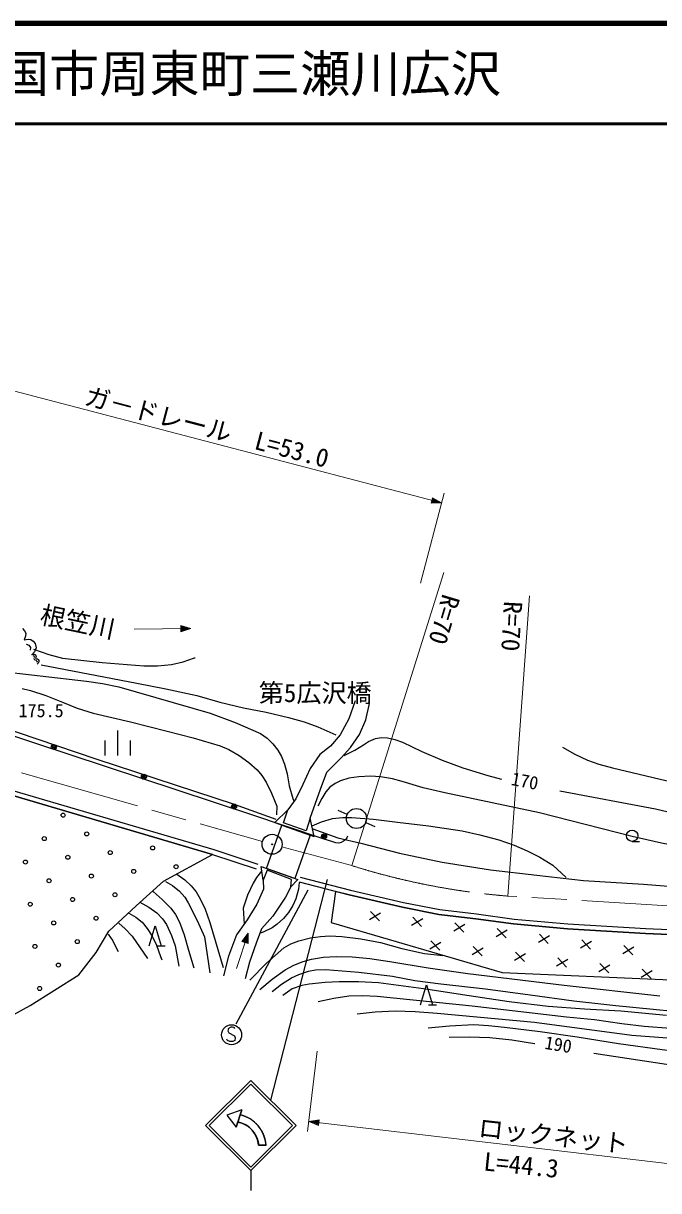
# Model space of a CAD drawing. Units: millimetres, scale not verified. Extents: x 40000 to 680000, y 20000 to 380000.
# Drawn here: x 412471 to 475717, y 263701 to 380000 of the extents above; entities that cross this region are included whole.
import ezdxf
from ezdxf.enums import TextEntityAlignment as Align

# ---------------------------------------------------------------- set-up
doc = ezdxf.new("R2010")
doc.units = ezdxf.units.MM
doc.header["$LTSCALE"] = 1000
doc.linetypes.add('CHAIN', pattern=[18.5, 12, -1.5, 3.5, -1.5])
for name, color, linetype, lineweight in [('S-BGD', 7, 'Continuous', 25), ('S-BGD-EXST', 7, 'Continuous', 25), ('S-BMK', 2, 'CHAIN', 13), ('S-BMK-SRVR', 3, 'Continuous', 25), ('S-STR-HTXT', 7, 'Continuous', 13), ('S-STR-STR1', 1, 'Continuous', 25), ('S-STR-STRC', 7, 'Continuous', 25), ('S-TTL', 2, 'Continuous', 140), ('S-TTL-LINE', 7, 'Continuous', 50)]:
    doc.layers.add(name, color=color, linetype=linetype, lineweight=lineweight)
doc.layers.add('S-TTL-TXT', color=7, linetype='Continuous')
doc.styles.add('ＭＳ ゴシック', font='')
doc.styles.get('ＭＳ ゴシック').set_extended_font_data('MS Gothic')

msp = doc.modelspace()

# ---------------------------------------------------------------- linework, layer by layer
at = {"layer": 'S-BGD'}
for p, q in [((412380, 319725), (412591, 319472)), ((412682, 318950), (412555, 318588)), ((412591, 319472), (412708, 319228)), ((412708, 319228), (412682, 318950)), ((412555, 318588), (412935, 318646)), ((412748, 318150), (413019, 318032)), ((412935, 318646), (413214, 318620)), ((413019, 318032), (413187, 317829)), ((413187, 317829), (413161, 317551)), ((413214, 318620), (413434, 318460)), ((413434, 318460), (413644, 318207)), ((413745, 317777), (413567, 317374)), ((413644, 318207), (413745, 317777)), ((413273, 317108), (413398, 317156)), ((413567, 317374), (413304, 317071)), ((413398, 317156), (413545, 317166)), ((413408, 317009), (413499, 316986)), ((413496, 316730), (413549, 316685)), ((413499, 316986), (413543, 316910)), ((413543, 316910), (413550, 316813)), ((413545, 317166), (413669, 317086)), ((413549, 316685), (413582, 316628)), ((413582, 316628), (413608, 316541)), ((413727, 316815), (413666, 316703)), ((413666, 316703), (413794, 316701)), ((413669, 317086), (413725, 316991)), ((413706, 316548), (413789, 316495)), ((413725, 316991), (413751, 316905)), ((413751, 316905), (413727, 316815)), ((413789, 316495), (413833, 316419)), ((413794, 316701), (413885, 316678)), ((413833, 316419), (413810, 316329)), ((413885, 316678), (413948, 316614)), ((414014, 316373), (413934, 316249)), ((413948, 316614), (414004, 316519)), ((414004, 316519), (414014, 316373)), ((413934, 316249), (413831, 316164)), ((445504, 312503), (444865, 310700)), ((446569, 310594), (446942, 312238)), ((444865, 310700), (444013, 309109)), ((445930, 309162), (446569, 310594)), ((435009, 301195), (408590, 309924)), ((408910, 310365), (419775, 306705)), ((421848, 309548), (421848, 307058)), ((420597, 308552), (420597, 307058)), ((423098, 308552), (423098, 307058)), ((444013, 309109), (443054, 307995)), ((445025, 307836), (445930, 309162)), ((441989, 307146), (441030, 305767)), ((443054, 307995), (441989, 307146)), ((444119, 306828), (445025, 307836)), ((419775, 306705), (433454, 302196)), ((442681, 305396), (444119, 306828)), ((441030, 305767), (440285, 304176)), ((442042, 303698), (442681, 305396)), ((411516, 303548), (431437, 297678)), ((440285, 304176), (439592, 302744)), ((441028, 300819), (442042, 303698)), ((411407, 303061), (431287, 297203)), ((431287, 297203), (411407, 303061)), ((439592, 302744), (438810, 301649)), ((433454, 302196), (437608, 300711)), ((438810, 301649), (437492, 300366)), ((438378, 300337), (438810, 301649)), ((444722, 301186), (443808, 301590)), ((442333, 298763), (435009, 301195)), ((437492, 300366), (441430, 298987)), ((438209, 300111), (441040, 299120)), ((440611, 299558), (438378, 300337)), ((441028, 300819), (440611, 299558)), ((441430, 298987), (441028, 300819)), ((446553, 300384), (447470, 299986)), ((441283, 299756), (443786, 298854)), ((444737, 299015), (444687, 298864)), ((443282, 298448), (442333, 298763)), ((443586, 298347), (443282, 298448)), ((443877, 298334), (443586, 298347)), ((443786, 298854), (446076, 298324)), ((444105, 298385), (443877, 298334)), ((444358, 298511), (444105, 298385)), ((444535, 298662), (444358, 298511)), ((444687, 298864), (444535, 298662)), ((446076, 298324), (449911, 297316)), ((473074, 298495), (473825, 298495)), ((426411, 294520), (431287, 297203)), ((431287, 297203), (435654, 295765)), ((431437, 297678), (435811, 296238)), ((449911, 297316), (454171, 296415)), ((436358, 294630), (436152, 295992)), ((436152, 295992), (439812, 294689)), ((436740, 295626), (436358, 294630)), ((439499, 294800), (436687, 295799)), ((439150, 294689), (436740, 295626)), ((454171, 296415), (458965, 295672)), ((458965, 295672), (463598, 295142)), ((423694, 292080), (426411, 294520)), ((436358, 294630), (436377, 293744)), ((439812, 294689), (439106, 293957)), ((439106, 293957), (439150, 294689)), ((439915, 294460), (444910, 293162)), ((440041, 294942), (445030, 293646)), ((463598, 295142), (468253, 294611)), ((468253, 294611), (474218, 294240)), ((474218, 294240), (481674, 293656)), ((436377, 293744), (435728, 292244)), ((439106, 293957), (438578, 292936)), ((443554, 293514), (443120, 290432)), ((444910, 293162), (443554, 293514)), ((444910, 293162), (450203, 291934)), ((450203, 291934), (444910, 293162)), ((445030, 293646), (450309, 292421)), ((420977, 289551), (423694, 292080)), ((435728, 292244), (434755, 290675)), ((438578, 292936), (437303, 291044)), ((450203, 291934), (453845, 291209)), ((453845, 291209), (450203, 291934)), ((450309, 292421), (453924, 291701)), ((437303, 291044), (436191, 289798)), ((446921, 290727), (448019, 291384)), ((447912, 290594), (447028, 291517)), ((451127, 290163), (452225, 290820)), ((452118, 290030), (451233, 290953)), ((453845, 291209), (457509, 290775)), ((457509, 290775), (453845, 291209)), ((453924, 291701), (457575, 291269)), ((457509, 290775), (461280, 290270)), ((461280, 290270), (457509, 290775)), ((457575, 291269), (461335, 290765)), ((461335, 290765), (466674, 290297)), ((424990, 288095), (425590, 290088)), ((425590, 290088), (426190, 288095)), ((434755, 290675), (433689, 289175)), ((436191, 289798), (435658, 288344)), ((443120, 290432), (460143, 285421)), ((455332, 289599), (456430, 290256)), ((456324, 289466), (455439, 290389)), ((459538, 289035), (460636, 289692)), ((460529, 288902), (459645, 289825)), ((461280, 290270), (466637, 289800)), ((466637, 289800), (461280, 290270)), ((466637, 289800), (474420, 289331)), ((474420, 289331), (466637, 289800)), ((466674, 290297), (474447, 289829)), ((474447, 289829), (487245, 289217)), ((419729, 287421), (420977, 289551)), ((433689, 289175), (432878, 287052)), ((452946, 287787), (454044, 288443)), ((453938, 287654), (453053, 288576)), ((463744, 288471), (464842, 289128)), ((464735, 288338), (463851, 289261)), ((467950, 287907), (469048, 288564)), ((468941, 287774), (468056, 288697)), ((474420, 289331), (487219, 288719)), ((487219, 288719), (474420, 289331)), ((417992, 285203), (419729, 287421)), ((425790, 288095), (426590, 288095)), ((435658, 288344), (434987, 286452)), ((457152, 287223), (458250, 287880)), ((458143, 287090), (457259, 288012)), ((461358, 286659), (462456, 287316)), ((462349, 286526), (461465, 287449)), ((472155, 287343), (473253, 288000)), ((473147, 287211), (472262, 288133)), ((432878, 287052), (432392, 285113)), ((434987, 286452), (434570, 284790)), ((465564, 286095), (466662, 286752)), ((466555, 285962), (465670, 286885)), ((469769, 285531), (470867, 286188)), ((470761, 285398), (469876, 286321)), ((413136, 282142), (417992, 285203)), ((460143, 285421), (476883, 284718)), ((473975, 284967), (475073, 285624)), ((474966, 284834), (474082, 285757)), ((452016, 282207), (452616, 284200)), ((452616, 284200), (453217, 282207)), ((408726, 279701), (413136, 282142)), ((452816, 282207), (453617, 282207))]:
    msp.add_line(p, q, dxfattribs=at)
for points in [[(413486, 317639), (415002, 317114), (416379, 316760), (420329, 316327), (424471, 315985), (425829, 316002), (427225, 316138), (428374, 316401), (429517, 316772), (429570, 316790)], [(409492, 315517), (418767, 314457), (420353, 314240), (421989, 313912), (431067, 311277), (433570, 310345), (436079, 309258), (436731, 308779), (437314, 308217), (437808, 307582), (438173, 306943), (438474, 306202), (438729, 305233), (438932, 304044), (439305, 302755), (439422, 302468)], [(414232, 316100), (423774, 314249), (426642, 313714), (429730, 313024), (432039, 312366), (434401, 311803), (436638, 311380), (438871, 310853), (440414, 310420), (441791, 309925), (443577, 309099)], [(412364, 313723), (413198, 313535), (414717, 313021), (416356, 312353), (417843, 311773), (419428, 311271), (423137, 310420), (426802, 309474), (429391, 308822), (432075, 308024), (432911, 307653), (433950, 307054), (434927, 306348), (435749, 305617), (436227, 305068), (436641, 304394), (437186, 303317), (437693, 302010), (437665, 301142)], [(444411, 307040), (445482, 307576), (446343, 308115), (446848, 308445), (447529, 308744), (448125, 308836), (448736, 308812), (449469, 308654), (450218, 308372), (452143, 307447), (454169, 306594), (456237, 305843), (458718, 305065), (460082, 304713)], [(466161, 307889), (467380, 307192), (468635, 306592), (469763, 306199), (471121, 305841), (480469, 303597), (482596, 303033), (484695, 302372), (486006, 301878), (487429, 301221), (488989, 300328), (490668, 299238), (492833, 297832), (495043, 296518), (496464, 295784), (497890, 295172), (499341, 294628)], [(490691, 293567), (487012, 295149), (483160, 296686), (481065, 297276), (478937, 297762), (475990, 298327), (473070, 298992), (463851, 301341), (454423, 303327), (452287, 303850), (450185, 304468), (449219, 304727), (448042, 304928), (447042, 304986), (445875, 304941), (444887, 304782), (444061, 304530), (443512, 304272), (442985, 303889), (442596, 303449), (442174, 302765), (441801, 302001)], [(465894, 303541), (475407, 301740), (477230, 301309), (479148, 300742), (480663, 300197), (482503, 299409), (485416, 297918), (488331, 296544), (490399, 295795), (492608, 295105), (495857, 294151)], [(441215, 300038), (442140, 300441), (443239, 300781), (444231, 300887), (445145, 300881), (447342, 300712), (449722, 300424), (452822, 300052), (456152, 299540), (457914, 299167), (459817, 298647), (461330, 298123), (462632, 297565), (463879, 296927), (465200, 296115), (466512, 294893)], [(436168, 295521), (435667, 294898), (435346, 294332), (434785, 293128), (434368, 291852), (434454, 290236)], [(426623, 294505), (427315, 294105), (428029, 293537), (428550, 292927), (428887, 292385), (429783, 290624), (430506, 288975), (431025, 285390)], [(427735, 295244), (428548, 294655), (429169, 294085), (429662, 293459), (430076, 292769), (430558, 291737), (431039, 290428), (432368, 285944)], [(439945, 294413), (439852, 293744), (439594, 292780), (439299, 292111), (438879, 291430), (438368, 290813), (437749, 290258), (437227, 289898), (436353, 289470), (436052, 289359)], [(425395, 293490), (426303, 292709), (427143, 291845), (427619, 291203), (428028, 290442), (428476, 289198), (428904, 287662), (429449, 285898)], [(424074, 292428), (424951, 291947), (425754, 291370), (426316, 290795), (426726, 290204), (427221, 289114), (427576, 288095), (427966, 286083)], [(422985, 291344), (423681, 290948), (424294, 290445), (424812, 289830), (425308, 289048), (425740, 288148), (426140, 287036), (426252, 286683)], [(421966, 290352), (422614, 289798), (423290, 289062), (424815, 286844)], [(420923, 289267), (421363, 288601), (421785, 287767), (421896, 287513)], [(435013, 284664), (436687, 286365), (438415, 287906), (439116, 288296), (439885, 288599), (441054, 288889), (442057, 289029), (442986, 289078), (444184, 289015), (446056, 288783), (448022, 288425), (450146, 287834), (452391, 287317), (454217, 287140)], [(435998, 283753), (437226, 284776), (438529, 285700), (439405, 286173), (440337, 286540), (441171, 286766), (442358, 286953), (443609, 287027), (445211, 286996), (446971, 286833), (448949, 286536), (452772, 285888), (456736, 285320), (466323, 284160), (475823, 283101)], [(437230, 283530), (438175, 284266), (439165, 284900), (439895, 285249), (440851, 285560), (441566, 285685), (442560, 285721), (445885, 285455), (449212, 285065), (451445, 284654), (454021, 284295), (458486, 283795), (462918, 283195), (467263, 282608), (471470, 282142), (480899, 281219), (481882, 281153)], [(476507, 281143), (471944, 281591), (468328, 281767), (464731, 282051), (460844, 282523), (456842, 283111), (452296, 283819), (447840, 284402), (445841, 284505), (443924, 284503), (442509, 284446), (440919, 284272), (440186, 284129), (439242, 283797), (438309, 283130)], [(441818, 282539), (443386, 282883), (444883, 283100), (446279, 283150), (447683, 283094), (457156, 282131), (466535, 281016), (469322, 280739), (472069, 280363), (474292, 280093), (476884, 279888), (480662, 279635), (484771, 279467), (486770, 279369), (488768, 279165), (490542, 278854), (492473, 278405), (494788, 277766), (497121, 277016), (500148, 275979), (503052, 275093), (505209, 274418)], [(445718, 281309), (447511, 281504), (449478, 281612), (451476, 281551), (453674, 281375), (463366, 280504), (473064, 279178), (477035, 278898), (481124, 278503), (484325, 278165), (487772, 277693), (489531, 277308), (491359, 276800), (493442, 276093), (495586, 275253), (496769, 274763)], [(452785, 279931), (454910, 280128), (457310, 280243), (458771, 280169), (460362, 279980), (463921, 279556), (467611, 279012), (471713, 278350), (476073, 277751), (480527, 277203), (485057, 276543), (490394, 275452)], [(454861, 278996), (456864, 279036), (458917, 278969), (461102, 278718), (463361, 278355), (463401, 278348)], [(469254, 277396), (478684, 275964), (480658, 275698)]]:
    msp.add_lwpolyline(points, dxfattribs=at)
for centre, major_axis in [((415505, 307901), (250, 0)), ((415505, 307901), (150, 0)), ((415505, 307901), (50, 0)), ((424475, 304937), (250, 0)), ((424475, 304937), (150, 0)), ((424475, 304937), (50, 0)), ((416431, 301110), (200, 0)), ((433445, 301973), (250, 0)), ((433445, 301973), (150, 0)), ((433445, 301973), (50, 0)), ((445636, 300781), (1000, 0)), ((414557, 298777), (200, 0)), ((418775, 299244), (200, 0)), ((442412, 298999), (250, 0)), ((442412, 298999), (150, 0)), ((442412, 298999), (50, 0)), ((473074, 299063), (570, 0)), ((425336, 297843), (200, 0)), ((412682, 296443), (200, 0)), ((416900, 296910), (200, 0)), ((421118, 297377), (200, 0)), ((423461, 295510), (200, 0)), ((427679, 295976), (200, 0)), ((415026, 294576), (200, 0)), ((419243, 295043), (200, 0)), ((421586, 293176), (200, 0)), ((413151, 292242), (200, 0)), ((417369, 292709), (200, 0)), ((419712, 290842), (200, 0)), ((415494, 290375), (200, 0)), ((417837, 288508), (200, 0)), ((413620, 288042), (200, 0)), ((415963, 286175), (200, 0)), ((414088, 283841), (200, 0))]:
    msp.add_ellipse(centre, major_axis=major_axis, ratio=0.99597, dxfattribs=at)
at = {"layer": 'S-BGD-EXST'}
for p, q in [((433661, 280327), (440811, 293656)), ((432883, 279869), (432843, 279630)), ((432843, 279630), (432923, 279431)), ((433123, 279989), (432883, 279869)), ((432923, 279431), (433483, 279112)), ((433283, 279989), (433123, 279989)), ((433443, 279949), (433283, 279989)), ((433523, 279869), (433443, 279949)), ((432803, 278674), (432723, 278793)), ((433043, 278554), (432803, 278674)), ((433323, 278554), (433043, 278554)), ((433523, 278674), (433323, 278554)), ((433483, 279112), (433563, 278913)), ((433563, 278913), (433523, 278674))]:
    msp.add_line(p, q, dxfattribs=at)
msp.add_ellipse((433203, 279231), major_axis=(1000, 0), ratio=0.99597, dxfattribs=at)
at = {"layer": 'S-BMK'}
for p, q in [((412289, 305314), (436271, 298481)), ((438199, 297948), (445184, 296081)), ((535453, 288559), (460718, 293047))]:
    msp.add_line(p, q, dxfattribs=at)
msp.add_ellipse((466336, 362557), major_axis=(70017, 0), ratio=0.99597, start_param=4.4054826, end_param=4.6320633, dxfattribs=at)
at = {"layer": 'S-BMK-SRVR'}
for major_axis in [(1000, 0), (40, 0)]:
    msp.add_ellipse((437233, 298207), major_axis=major_axis, ratio=0.99597, dxfattribs=at)
at = {"layer": 'S-STR-HTXT'}
for p, q in [((403024, 345585), (454105, 332218)), ((454360, 333182), (451994, 324216)), ((453067, 332201), (453209, 332741)), ((453126, 332268), (453228, 332654)), ((453209, 332741), (454105, 332218)), ((453228, 332654), (453835, 332289)), ((454105, 332218), (453067, 332201)), ((453835, 332289), (453126, 332268)), ((453185, 332335), (453246, 332567)), ((453680, 332329), (453185, 332335)), ((453244, 332402), (453264, 332479)), ((453448, 332390), (453244, 332402)), ((453246, 332567), (453680, 332329)), ((453264, 332479), (453448, 332390)), ((445184, 296081), (454330, 325295)), ((462873, 322977), (460718, 293047)), ((429144, 319707), (428141, 320017)), ((428141, 320017), (428147, 319379)), ((429024, 319706), (428181, 319957)), ((428181, 319957), (428186, 319439)), ((428904, 319705), (428222, 319898)), ((428222, 319898), (428226, 319499)), ((428784, 319704), (428262, 319838)), ((428262, 319838), (428265, 319560)), ((423499, 319654), (429144, 319707)), ((428147, 319379), (429144, 319707)), ((428186, 319439), (429024, 319706)), ((428226, 319499), (428904, 319705)), ((428265, 319560), (428784, 319704)), ((428664, 319703), (428303, 319779)), ((428303, 319779), (428304, 319620)), ((428304, 319620), (428664, 319703)), ((428504, 319701), (428343, 319720)), ((428343, 319720), (428344, 319680)), ((428344, 319680), (428504, 319701)), ((433689, 285829), (434848, 289359)), ((434848, 289359), (434233, 288511)), ((434233, 288511), (434841, 288313)), ((434810, 289246), (434302, 288531)), ((434302, 288531), (434796, 288370)), ((434773, 289132), (434372, 288550)), ((434372, 288550), (434752, 288426)), ((434736, 289018), (434441, 288569)), ((434441, 288569), (434707, 288483)), ((434698, 288905), (434510, 288589)), ((434510, 288589), (434663, 288539)), ((434649, 288753), (434580, 288608)), ((434580, 288608), (434618, 288596)), ((434618, 288596), (434649, 288753)), ((434663, 288539), (434698, 288905)), ((434707, 288483), (434736, 289018)), ((434752, 288426), (434773, 289132)), ((434796, 288370), (434810, 289246)), ((434841, 288313), (434848, 289359)), ((441711, 277589), (440768, 269608)), ((440885, 270597), (441911, 270758)), ((440885, 270597), (484516, 265485)), ((441846, 270204), (440885, 270597)), ((441163, 270565), (441862, 270683)), ((441816, 270288), (441163, 270565)), ((441322, 270546), (441813, 270609)), ((441785, 270371), (441322, 270546)), ((441561, 270518), (441764, 270534)), ((441755, 270455), (441561, 270518)), ((441764, 270534), (441755, 270455)), ((441813, 270609), (441785, 270371)), ((441862, 270683), (441816, 270288)), ((441911, 270758), (441846, 270204))]:
    msp.add_line(p, q, dxfattribs=at)
at = {"layer": 'S-STR-STR1'}
for p, q in [((436687, 295799), (438209, 300111)), ((441040, 299120), (439499, 294800))]:
    msp.add_line(p, q, dxfattribs=at)
at = {"layer": 'S-STR-STRC'}
for p, q in [((442712, 294700), (437063, 272721)), ((430616, 270177), (435117, 274660)), ((439618, 270176), (435117, 274660)), ((430969, 270177), (435117, 274307)), ((439264, 270176), (435117, 274307)), ((434210, 271768), (432739, 271206)), ((434210, 271768), (432739, 271206)), ((434210, 271768), (432739, 271206)), ((434210, 271768), (432739, 271206)), ((432739, 271206), (433651, 270026)), ((432739, 271206), (433651, 270026)), ((432739, 271206), (433651, 270026)), ((432739, 271206), (433651, 270026)), ((434210, 271768), (433651, 270026)), ((434210, 271768), (433651, 270026)), ((433651, 270026), (434210, 271768)), ((434044, 271251), (433817, 270543)), ((434044, 271251), (433817, 270543)), ((434044, 271251), (434210, 271768)), ((434044, 271251), (434082, 271242)), ((434138, 271228), (434082, 271242)), ((434194, 271213), (434138, 271228)), ((434250, 271198), (434194, 271213)), ((434306, 271181), (434250, 271198)), ((434361, 271163), (434306, 271181)), ((434416, 271145), (434361, 271163)), ((434471, 271125), (434416, 271145)), ((434525, 271104), (434471, 271125)), ((434579, 271083), (434525, 271104)), ((434632, 271061), (434579, 271083)), ((434686, 271037), (434632, 271061)), ((434738, 271013), (434686, 271037)), ((434791, 270988), (434738, 271013)), ((434842, 270962), (434791, 270988)), ((430616, 270177), (435117, 265693)), ((430969, 270177), (435117, 266045)), ((433651, 270026), (433817, 270543)), ((433821, 270543), (433866, 270533)), ((433866, 270533), (433910, 270524)), ((433910, 270524), (433953, 270513)), ((433953, 270513), (433997, 270501)), ((433997, 270501), (434040, 270489)), ((434040, 270489), (434084, 270476)), ((434084, 270476), (434127, 270462)), ((434127, 270462), (434169, 270448)), ((434169, 270448), (434212, 270433)), ((434212, 270433), (434254, 270417)), ((434254, 270417), (434296, 270400)), ((434296, 270400), (434338, 270383)), ((434338, 270383), (434379, 270365)), ((434379, 270365), (434420, 270346)), ((434420, 270346), (434461, 270326)), ((434461, 270326), (434501, 270306)), ((434501, 270306), (434541, 270285)), ((434541, 270285), (434580, 270264)), ((434580, 270264), (434620, 270241)), ((434620, 270241), (434658, 270218)), ((434658, 270218), (434697, 270195)), ((434697, 270195), (434735, 270170)), ((434735, 270170), (434772, 270145)), ((434772, 270145), (434809, 270120)), ((434809, 270120), (434846, 270093)), ((434894, 270935), (434842, 270962)), ((434846, 270093), (434882, 270066)), ((434882, 270066), (434918, 270039)), ((434945, 270907), (434894, 270935)), ((434918, 270039), (434953, 270011)), ((434995, 270878), (434945, 270907)), ((434953, 270011), (434988, 269982)), ((434988, 269982), (435022, 269953)), ((435045, 270848), (434995, 270878)), ((435022, 269953), (435056, 269923)), ((435094, 270818), (435045, 270848)), ((435056, 269923), (435089, 269892)), ((435089, 269892), (435121, 269861)), ((435143, 270787), (435094, 270818)), ((435117, 266045), (439264, 270176)), ((435117, 265693), (439618, 270176)), ((435121, 269861), (435153, 269829)), ((435191, 270755), (435143, 270787)), ((435153, 269829), (435185, 269797)), ((435239, 270721), (435191, 270755)), ((435286, 270688), (435239, 270721)), ((435333, 270653), (435286, 270688)), ((435379, 270618), (435333, 270653)), ((435424, 270581), (435379, 270618)), ((435469, 270544), (435424, 270581)), ((435513, 270506), (435469, 270544)), ((435556, 270468), (435513, 270506)), ((435598, 270429), (435556, 270468)), ((435640, 270389), (435598, 270429)), ((435682, 270348), (435640, 270389)), ((435722, 270306), (435682, 270348)), ((435762, 270264), (435722, 270306)), ((435801, 270221), (435762, 270264)), ((435839, 270178), (435801, 270221)), ((435877, 270134), (435839, 270178)), ((435913, 270089), (435877, 270134)), ((435949, 270043), (435913, 270089)), ((435984, 269997), (435949, 270043)), ((436019, 269951), (435984, 269997)), ((436052, 269903), (436019, 269951)), ((436085, 269856), (436052, 269903)), ((436117, 269807), (436085, 269856)), ((435185, 269797), (435216, 269765)), ((435216, 269765), (435246, 269731)), ((435246, 269731), (435276, 269697)), ((435276, 269697), (435305, 269663)), ((435305, 269663), (435334, 269628)), ((435334, 269628), (435361, 269593)), ((435361, 269593), (435389, 269557)), ((435389, 269557), (435415, 269521)), ((435415, 269521), (435442, 269484)), ((435442, 269484), (435467, 269447)), ((435467, 269447), (435492, 269409)), ((435492, 269409), (435516, 269371)), ((435516, 269371), (435539, 269333)), ((435539, 269333), (435562, 269294)), ((435562, 269294), (435584, 269255)), ((435584, 269255), (435605, 269215)), ((435605, 269215), (435626, 269175)), ((435626, 269175), (435646, 269135)), ((435646, 269135), (435665, 269094)), ((435665, 269094), (435684, 269053)), ((435684, 269053), (435702, 269012)), ((435702, 269012), (435719, 268970)), ((435719, 268970), (435735, 268929)), ((435735, 268929), (435751, 268886)), ((435751, 268886), (435765, 268844)), ((435765, 268844), (435780, 268801)), ((435780, 268801), (435793, 268758)), ((435793, 268758), (435806, 268715)), ((435806, 268715), (435817, 268672)), ((435817, 268672), (435829, 268628)), ((436148, 269758), (436117, 269807)), ((436178, 269709), (436148, 269758)), ((436207, 269659), (436178, 269709)), ((436235, 269608), (436207, 269659)), ((436263, 269557), (436235, 269608)), ((436289, 269506), (436263, 269557)), ((436315, 269454), (436289, 269506)), ((436340, 269402), (436315, 269454)), ((436363, 269349), (436340, 269402)), ((436386, 269296), (436363, 269349)), ((436408, 269242), (436386, 269296)), ((436429, 269188), (436408, 269242)), ((436449, 269134), (436429, 269188)), ((436468, 269079), (436449, 269134)), ((436487, 269024), (436468, 269079)), ((436504, 268969), (436487, 269024)), ((436520, 268913), (436504, 268969)), ((436535, 268858), (436520, 268913)), ((436549, 268802), (436535, 268858)), ((436563, 268745), (436549, 268802)), ((436575, 268689), (436563, 268745)), ((436586, 268632), (436575, 268689)), ((435829, 268628), (435839, 268584)), ((435839, 268584), (435848, 268541)), ((435848, 268541), (435857, 268496)), ((435857, 268496), (435865, 268452)), ((435865, 268452), (435872, 268408)), ((435872, 268408), (435879, 268363)), ((435879, 268363), (435885, 268319)), ((435885, 268319), (435890, 268274)), ((435890, 268274), (435894, 268229)), ((435894, 268229), (436637, 268230)), ((436637, 268230), (435894, 268229)), ((436597, 268575), (436586, 268632)), ((436606, 268518), (436597, 268575)), ((436614, 268461), (436606, 268518)), ((436621, 268403), (436614, 268461)), ((436628, 268346), (436621, 268403)), ((436633, 268288), (436628, 268346)), ((436637, 268230), (436633, 268288)), ((435117, 265693), (435117, 263701))]:
    msp.add_line(p, q, dxfattribs=at)
for major_axis, start_param, end_param in [((3328, 0), 0.0646336, 1.350394), ((2586, 0), 0.082728, 1.3759203)]:
    msp.add_ellipse((433316, 268016), major_axis=major_axis, ratio=0.99597, start_param=start_param, end_param=end_param, dxfattribs=at)
at = {"layer": 'S-TTL'}
msp.add_line((680000, 380000), (40000, 380000), dxfattribs=at)
at = {"layer": 'S-TTL-LINE'}
msp.add_line((40000, 370000), (680000, 370000), dxfattribs=at)

# ---------------------------------------------------------------- texts
at = {"layer": 'S-STR-HTXT', "style": 'ＭＳ ゴシック'}
for s, height, rotation, p in [('ガ－ドレール\u3000L=53.0', 1833, 345.257, (418293, 341536)), ('根笠川', 1833, 348.147, (413912, 319707)), ('R=70', 1833, 253.337, (453690, 323398)), ('R=70', 1833, 266.887, (459773, 322498)), ('170', 1320, 349.043, (460879, 303739)), ('190', 1320, 350.637, (464233, 277445)), ('ロックネット', 1833, 353.626, (457622, 268550)), ('L=44.3', 1833, 354.223, (458172, 265172))]:
    msp.add_text(s, height=height, rotation=rotation, dxfattribs=at).set_placement(p, align=Align.BOTTOM_LEFT)
for s, height, p in [('第5広沢橋', 1833, (435903, 311825)), ('175.5', 1320, (411995, 310478))]:
    msp.add_text(s, height=height, dxfattribs=at).set_placement(p, align=Align.BOTTOM_LEFT)
at = {"layer": 'S-TTL-TXT', "style": 'ＭＳ ゴシック'}
msp.add_text('岩国市周東町三瀬川広沢', height=3666, dxfattribs=at).set_placement((405024, 375000), align=Align.MIDDLE_LEFT)

doc.saveas('drawing.dxf')
